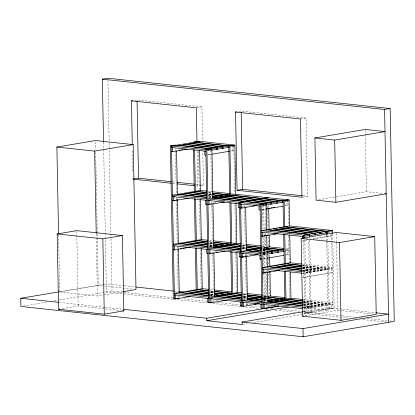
<?xml version="1.0" encoding="UTF-8"?>
<svg xmlns="http://www.w3.org/2000/svg" width="415" height="415" viewBox="0 0 415 415"><rect width="100%" height="100%" fill="white"/><g stroke="black" fill="none" stroke-linecap="round" stroke-linejoin="round"><path stroke-width="0.31" stroke-dasharray="2.08 1.56" d="M134.538 100.326L137.023 99.906L201.934 106.873L202.593 141.157M196.969 107.713L201.934 106.873M238.667 111.505L241.151 111.085L306.062 118.052L307.567 196.321L301.975 197.265M300.47 118.996L306.062 118.052M207.287 150.645L211.1 150.002M231.425 146.578L232.696 146.36L232.774 150.375L230.87 150.697M207.713 150.878L210.929 150.334M229.438 147.211L233.79 146.479L231.881 146.272M208.003 154.551L211.178 154.017M207.827 154.883L211.002 154.349M230.693 151.029L233.868 150.489L232.774 150.375M195.922 185.879L197.851 186.086L199.714 185.77M200.331 185.666L203.438 185.142L202.795 151.506M209.58 203.568L213.393 202.925M214.026 202.816L215.93 202.494M242.915 206.971L245.457 206.54M246.09 206.437L247.361 206.219M263.421 205.166L264.692 204.953M285.017 201.524L286.283 201.311M261.932 205.721L265.149 205.176M283.663 202.058L288.015 201.322L286.921 201.202L286.998 205.218L285.089 205.539M318.647 199.734L366.404 191.683L382.998 193.463M262.228 209.393L265.403 208.859M262.052 209.725L265.865 209.082M284.918 205.871L288.093 205.332L286.998 205.218M306.332 235.85L308.241 235.528M328.566 232.099L330.47 231.783M305.487 236.296L308.698 235.751M327.212 232.633L331.564 231.897M211.157 252.579L218.145 251.402M307.681 239.647L302.597 240.503L307.505 239.979M313.398 238.682L330.548 235.793L331.642 235.912L313.221 239.014M263.375 247.599L265.859 247.179M266.337 247.402L264.469 247.719L266.357 247.921M262.835 248.865L266.01 248.331M263.297 249.093L265.89 248.652M263.12 249.425L266.363 248.876M262.949 249.757L266.124 249.218M245.763 255.77L250.847 254.914M262.913 252.88L266.088 252.346M262.737 253.212L265.916 252.673M262.851 253.368L265.958 252.844L262.814 252.507M285.821 249.498L288.933 248.969L285.79 248.632M263.198 253.435L266.373 252.901M266.202 253.233L263.027 253.767L266.798 254.182M263.094 254.504L266.269 253.97M285.956 250.65L287.865 250.328L287.943 254.338L286.034 254.66M262.877 254.841L266.093 254.302M284.607 251.179L288.959 250.447L285.816 250.11M59.039 291.818L103.714 284.285M104.352 284.176L106.266 283.855L123.644 285.722M58.577 235.035L59.672 291.963L98.236 285.463L103.994 286.08M263.167 258.514L266.347 257.98M262.996 258.846L266.171 258.312M285.862 254.992L289.037 254.457L287.943 254.338M23.458 306.031L47.709 301.944M54.095 300.865L58.562 300.112M59.2 300.004L112.014 291.097L172.583 297.602M59.672 291.963L97.426 296.019L103.112 295.06M103.745 294.951L122.716 291.755M62.406 308.63L78.181 305.969L120.635 310.529M302.452 270.186L310.083 271.005L315.058 270.165L315.084 271.638L302.374 270.274M302.519 268.593L315.867 270.03L320.842 269.19L320.873 270.663L302.436 268.681M302.582 267.006L321.651 269.05L326.626 268.214L326.657 269.688L302.499 267.094M303.308 277.345L331.253 272.634L332.348 272.754L304.402 277.464L303.308 277.345L303.23 273.335L331.175 268.624L331.253 272.634M212.101 301.705L219.089 300.527M264.319 296.725L268.671 295.988M263.525 297.161L267.286 297.218M267.281 296.528L265.413 296.839L267.302 297.041M263.779 297.991L266.954 297.456M263.603 298.323L267.457 297.674M263.432 298.655L267.307 298.001M263.255 298.987L267.068 298.344M246.069 304.999L248.611 304.574M249.249 304.465L250.52 304.252M265.382 307.427L269.828 306.675M270.466 306.566L271.737 306.353M303.77 305.705L310.762 306.452L315.737 305.616L315.768 307.09L303.687 305.793M303.199 304.045L316.546 305.476L321.521 304.641L321.552 306.114L303.754 304.2M303.261 302.457L322.336 304.501L327.305 303.666L327.336 305.139L303.178 302.545M303.36 311.712L327.611 307.619L375.041 312.713M303.988 312.796L331.933 308.086L331.855 304.07L303.91 308.786L303.988 312.796L306.182 313.029L311.157 312.194L309.746 238.952M326.636 235.149L328.058 309.04L329.152 309.159L334.127 308.319L332.846 241.561M242.78 324.39L247.247 323.638M253.627 322.559L327.658 310.078L327.611 307.619M305.155 315.774L337.851 310.264L341.052 310.607M172.588 181.832L176.448 182.247M196.368 184.385L200.865 184.867M201.508 184.934L203.438 185.142M303.064 195.839L307.567 196.321M172.785 183.394L176.64 183.809M208.631 191.331L212.449 191.74M231.529 193.784L233.432 193.992M208.745 192.716L211.925 193.053M208.662 192.804L212.475 193.214M208.74 192.892L211.92 193.229M208.771 194.189L211.951 194.531M208.849 194.277L212.029 194.619M208.766 194.365L211.946 194.708M208.678 194.479L211.858 194.822M208.242 195.683L212.06 196.093M208.792 195.864L211.972 196.207M208.704 195.953L211.883 196.295M208.615 196.072L212.433 196.482M208.818 197.338L211.365 197.613M208.729 197.457L210.638 197.659M263.784 205.062L265.045 205.197M308.132 235.497L309.403 235.637M306.685 235.564L308.594 235.772M209.575 240.451L212.755 240.793M232.467 242.91L233.744 243.045M242.433 243.979L245.597 244.321M262.659 246.152L265.823 246.489M209.689 241.836L212.869 242.178M242.516 245.358L245.675 245.701M209.601 241.924L212.781 242.267M242.464 245.452L245.623 245.794M263.323 247.693L265.849 247.963M209.679 242.012L212.859 242.355M242.505 245.535L245.664 245.877M266.342 248.097L263.826 247.828L263.857 249.301L266.373 249.571M209.715 243.309L212.895 243.652M242.547 246.837L245.073 247.107M264.5 249.192L266.383 249.394M209.793 243.398L212.973 243.74M241.955 246.852L245.115 247.19M263.255 249.14L266.399 249.477M209.71 243.486L212.89 243.828M242.536 247.013L245.063 247.283M209.622 243.605L212.802 243.942M242.412 247.122L246.204 247.532M263.074 249.342L266.212 249.68M209.824 244.871L213.004 245.213M241.987 248.326L245.779 248.73M263.281 250.613L266.425 250.951M209.736 244.99L212.916 245.327M242.49 248.507L245.654 248.844M263.126 250.722L266.269 251.059M209.648 245.078L212.828 245.415M242.438 248.595L245.597 248.938M263.1 250.816L266.243 251.153M209.559 245.192L212.739 245.535M242.313 248.71L246.105 249.119M262.944 250.925L266.088 251.262M209.762 246.463L212.304 246.733M263.151 252.196L266.295 252.533M209.674 246.577L212.215 246.852M262.996 252.304L266.139 252.642M209.585 246.666L212.132 246.941M262.97 252.398L266.114 252.735M209.497 246.785L210.768 246.92M262.845 253.98L265.989 254.317M302.369 264.059L332.244 267.265L327.269 268.106L302.478 265.444M302.395 265.533L332.275 268.738L304.325 273.454L302.421 273.246M302.473 265.621L326.626 268.214M302.509 266.918L327.3 269.579M302.405 267.208L320.842 269.19M302.613 268.479L321.682 270.528L321.651 269.05M302.343 268.801L315.058 270.165M302.545 270.066L315.898 271.503L315.867 270.03M302.281 270.388L309.274 271.14L304.299 271.981L302.39 271.773M302.483 271.659L310.109 272.479L310.083 271.005M302.307 271.861L309.3 272.613M210.519 289.571L213.699 289.914M243.377 293.104L246.536 293.441M263.603 295.273L267.395 295.682M303.049 299.511L332.923 302.717L327.949 303.557L303.158 300.896M210.633 290.957L213.813 291.299M243.46 294.484L246.619 294.821M210.545 291.045L213.725 291.387M243.408 294.577L246.567 294.915M263.634 296.746L267.426 297.156M303.075 300.984L332.955 304.19L305.004 308.9L303.733 308.765M210.623 291.133L213.803 291.475M243.449 294.66L246.609 294.998M303.152 301.072L327.305 303.666M210.659 292.435L213.839 292.772M243.486 295.957L246.65 296.294M265.444 298.312L267.327 298.515M303.189 302.369L327.98 305.03M210.737 292.518L213.917 292.86M243.532 296.04L246.692 296.383M263.567 298.193L267.338 298.598M210.654 292.611L213.834 292.949M243.475 296.134L246.64 296.471M267.312 298.691L264.801 298.421L264.77 296.948M210.561 292.725L213.741 293.068M243.351 296.248L246.515 296.585M263.385 298.395L267.156 298.8M303.09 302.66L321.521 304.641M210.768 293.996L213.948 294.334M243.558 297.514L246.718 297.856M263.598 299.666L267.369 300.071M303.292 303.93L322.362 305.974L322.336 304.501M210.675 294.111L213.855 294.453M243.434 297.628L246.593 297.965M263.442 299.775L267.213 300.18M210.592 294.199L213.772 294.541M243.382 297.721L246.541 298.058M263.416 299.869L267.187 300.273M210.504 294.318L213.684 294.655M243.257 297.83L246.417 298.172M263.26 299.978L267.032 300.382M303.661 304.32L315.737 305.616M124.293 285.79L135.233 286.962M174.497 291.18L178.362 291.595M210.545 295.049L213.761 295.397M243.372 298.577L246.593 298.919M263.328 300.719L267.187 301.134M210.706 295.584L211.977 295.719M243.465 299.101L245.358 299.303M263.468 301.249L264.723 301.383M303.225 305.518L316.578 306.95L316.546 305.476M210.618 295.703L211.889 295.838M243.34 299.215L244.601 299.35M210.53 295.791L212.439 295.994M210.441 295.905L212.35 296.113M303.598 305.907L309.953 306.592L304.978 307.427L303.707 307.292M341.69 310.674L372.38 313.968M303.163 307.11L310.794 307.925L310.762 306.452M303.624 307.38L309.979 308.065M303.256 307.458L327.658 310.078M104.637 286.148L132.79 289.172M311.157 312.194L310.057 312.075L308.677 240.129M183.539 298.779L206.737 301.269M217.693 302.447L239.6 304.797M251.2 306.042L259.577 306.944M270.528 308.117L274.398 308.532M280.198 309.154L299.526 311.234M303.391 311.649L341.41 315.727M342.053 315.799L354.301 317.112M361.387 317.874L362.674 318.014M367.187 318.497L389.094 320.847M389.737 320.92L391.672 321.127M172.796 299.168L106.422 292.041L103.543 141.935M177.304 299.651L206.945 302.836M212.745 303.458L239.808 306.363M245.607 306.986L259.785 308.506M266.228 309.201L268.163 309.408M275.249 310.166L295.226 312.313M301.025 312.936L302.96 313.143M303.604 313.211L348.066 317.983M355.152 318.746L356.444 318.886M362.886 319.576L388.015 322.273M59.371 302.421L104.43 307.261M105.073 307.328L123.099 309.263M365.221 130.108L365.293 133.998M365.309 134.647L366.404 191.683M336.373 233.131L336.549 242.204M336.56 242.853L337.851 310.264M332.695 233.785L332.83 240.913M331.538 230.424L331.761 242.09M331.772 242.739L333.032 308.2L305.082 312.915L303.676 239.476M330.527 234.646L330.548 235.793M327.731 235.269L327.834 240.456M327.845 241.105L329.152 309.159M304.776 239.792L306.182 313.029M287.989 199.848L288.472 225.132M288.684 236.156L289.182 262.088M289.395 273.106L289.867 297.747M268.65 205.534L268.687 207.479M269.6 254.81L269.636 256.755M267.566 206.068L268.002 228.758M268.09 233.297L268.339 246.261M268.5 254.691L268.713 265.714M268.801 270.248L269.273 294.889M267.379 269.968L267.405 271.265M268.064 305.627L268.09 306.924M265.04 205.02L265.501 229.007M265.59 233.546L265.636 236.14M265.652 236.789L266.212 265.963M266.295 270.497L266.897 301.617M266.97 305.507L266.995 306.804M263.65 205.077L264.111 229.064M264.199 233.604L264.225 234.9M264.236 235.549L264.822 266.02M264.91 270.559L264.936 271.856M264.946 272.505L265.507 301.679M262.571 205.612L263.027 229.599M263.177 237.375L263.727 265.901M263.878 273.682L264.412 301.56M263.675 296.829L263.701 298.307M246.536 254.146L246.562 255.443M247.485 303.417L247.511 304.714M244.508 205.404L244.534 206.701M244.544 207.35L245.369 250.136M245.441 254.027L245.478 255.972M245.493 256.62L246.313 299.407M246.391 303.298L246.427 305.243M233.79 146.303L234.698 193.582M234.906 204.59L235.642 242.806M235.839 253.171L236.576 291.382M210.815 150.173L211.723 197.457M211.811 201.991L211.863 204.579M211.873 205.228L212.667 246.681M212.817 254.452L213.616 295.905M213.689 299.791L213.715 301.083M198.52 151.563L199.257 189.774M199.454 200.139L200.201 238.999M200.398 249.363L201.145 288.223M197.177 151.153L197.851 186.086M178.398 246.878L178.424 248.175M179.347 296.103L179.368 297.399M175.426 148.959L175.452 150.256M175.462 150.904L176.287 193.649M176.359 197.535L176.396 199.48M176.411 200.129L177.231 242.874M177.304 246.759L178.175 292.098M178.248 295.983L178.274 297.28M132.39 150.655L132.8 172.002M132.914 177.822L132.94 179.114M107.962 80.178L109.155 142.288M109.166 142.936L110.997 238.044M111.007 238.692L112.014 291.097M95.481 141.842L95.626 149.607M95.678 152.196L96.472 193.597M96.488 194.246L97.229 233.059M97.245 233.707L98.236 285.463M96.233 233.915L97.426 296.019M76.744 231.29L78.181 305.969"/><path stroke-width="0.62" d="M103.543 141.935L102.339 79.177L107.926 78.233L390.162 108.538L394.25 321.402L303.142 336.767L20.906 306.462L20.75 298.276L58.401 291.927M132.281 144.835L131.436 100.85L132.675 100.638M235.559 112.029L300.47 118.996L301.975 197.265L237.064 190.298L235.559 112.029L236.804 111.817M58.551 233.738L56.886 147.05L95.455 140.55L133.21 144.602L135.99 289.514L123.343 291.646M56.886 147.05L94.641 151.107L133.21 144.602M102.339 79.177L384.575 109.482L390.162 108.538M190.112 296.538L175.504 299.002L173.314 298.764L170.378 145.914L175.353 145.074L211.889 148.995L212.833 198.22M176.448 145.193L171.473 146.033L174.409 298.883L176.313 298.561M194.443 142.158L199.418 141.318M172.847 151.304L171.577 151.517L172.676 151.636L187.284 149.172M179.202 150.23L180.473 150.017M181.739 149.805L183.01 149.587M184.281 149.374L185.552 149.161M210.789 148.881L205.819 149.716L208.75 302.571L210.021 302.359M216.578 147.906L211.603 148.741L177.257 145.053L182.232 144.218L216.578 147.906L216.604 149.379M222.362 146.931L188.016 143.242L183.041 144.078L217.387 147.766L222.362 146.931L222.388 148.404M228.146 145.95L193.805 142.267L188.83 143.102L223.171 146.791L228.146 145.95L228.172 147.429M233.764 145.006L228.79 145.847L229.744 195.714M170.378 145.914L206.914 149.836L211.889 148.995M234.859 145.126L198.323 141.199L193.349 142.039L229.884 145.961L234.859 145.126L235.803 194.35M216.184 149.146L217.45 148.933M211.562 150.23L228.712 147.335M211.64 154.24L229.422 151.242M314.902 137.946L365.21 129.459L384.995 131.586L334.692 140.068L314.902 137.946L316.1 200.165L335.891 202.292L386.194 193.805L384.918 193.67M133.557 179.01L138.527 178.175L171.302 181.692M174.814 196.528L173.543 196.746L173.62 200.756L172.521 200.637M173.792 200.424L175.063 200.212M176.334 199.994L177.604 199.781M185.858 198.391L187.129 198.173M173.62 200.756L188.861 198.188M237.064 190.298L242.651 189.354L302.421 195.771M212.547 197.867L217.517 197.026L212.433 196.482M210.249 200.336L208.978 200.549L209.056 204.564L207.962 204.445M205.695 200.196L205.767 204.206L207.038 203.993M221.937 202.089L223.203 201.872M209.056 204.564L224.935 201.882M244.435 201.514L239.46 202.354L241.452 306.083M262.43 198.479L267.405 197.639M245.53 201.633L240.555 202.468L242.547 306.197M263.525 198.593L268.5 197.758M57.171 233.946L76.734 230.647L122.404 235.549L123.852 310.871L104.284 314.171L58.619 309.268L57.171 233.946L102.842 238.848L122.404 235.549M265.014 203.724L260.039 204.564L262.031 308.293M270.803 202.748L251.314 200.653L246.339 201.493L265.828 203.583L270.803 202.748L270.829 204.222M276.587 201.773L257.098 199.677L252.123 200.518L271.612 202.608L276.587 201.773L276.613 203.246M282.371 200.798L262.887 198.702L257.912 199.542L277.396 201.633L282.371 200.798L282.397 202.271M287.989 199.848L283.014 200.689L283.523 227.27M241.929 207.739L240.659 207.957L241.758 208.071L256.366 205.607M253.363 205.814L254.634 205.596M266.114 203.843L212.833 198.121L207.858 198.956L261.139 204.678L266.114 203.843L266.622 230.424M289.084 199.968L235.803 194.246L230.828 195.086L284.109 200.803L289.084 199.968L289.582 225.9L284.607 226.756L327.658 231.383L332.633 230.543L332.685 233.137M265.787 205.072L282.937 202.178M266.036 208.75L267.307 208.538M268.578 208.325L269.849 208.107M271.12 207.894L272.39 207.682M273.656 207.464L274.927 207.251M265.865 209.082L283.009 206.193M180.452 248.585L181.723 248.367M182.994 248.154L184.265 247.942M185.531 247.724L186.802 247.511M188.073 247.299L189.344 247.086M173.465 249.763L174.559 249.877L190.438 247.2M263.011 235.902L261.74 236.119L262.835 236.234L278.081 233.666M264.282 235.689L265.553 235.476M266.824 235.258L268.09 235.046M273.807 234.081L275.078 233.868M276.349 233.655L277.619 233.438M213.486 246.987L218.461 246.147L213.372 245.602M233.785 243.564L235.03 243.356M308.563 234.299L303.588 235.139L303.65 238.376M314.352 233.323L272.396 228.815L267.421 229.656L309.377 234.164L314.352 233.323L314.378 234.797M320.136 232.348L278.18 227.84L273.205 228.681L315.161 233.183L320.136 232.348L320.162 233.821M325.92 231.373L283.964 226.865L278.989 227.705L320.945 232.208L325.92 231.373L325.946 232.846M331.538 230.424L326.564 231.264L326.626 234.506M309.663 234.418L266.612 229.796L261.637 230.631L304.688 235.253L309.663 234.418L309.709 237.007M309.336 235.647L327.119 232.649M210.177 253.352L208.906 253.565L210 253.684L225.246 251.111M216.526 252.284L217.797 252.066M301.15 238.423L336.363 232.483L374.724 236.602L376.218 314.383L341.006 320.318L302.639 316.199L301.15 238.423L339.512 242.542L374.724 236.602M242.889 251.054L244.134 250.847M246.188 250.499L251.163 249.659L246.105 249.119M261.486 247.921L257.757 248.549L246.38 247.324M261.341 248.248L258.851 248.663L261.367 248.938M266.337 247.402L269.444 246.878L283.901 248.429M243.896 252.968L242.625 253.181L242.702 257.196L241.603 257.077L244.145 256.646M239.336 252.828L239.413 256.844L240.684 256.626M266.767 252.709L271.742 251.869L271.773 253.342M266.897 251.127L272.556 251.734L277.526 250.893L277.557 252.367M266.399 249.477L278.341 250.759L283.315 249.918L283.341 251.391M245.415 256.434L246.686 256.221M242.702 257.196L257.943 254.623M266.798 254.182L283.876 251.303M259.915 255.038L259.992 259.053L261.263 258.836M266.804 258.208L283.953 255.313M264.355 272.639L265.626 272.422M266.892 272.209L268.163 271.996M269.434 271.784L270.705 271.566M262.446 272.961L263.546 273.075L279.425 270.398M58.619 309.268L59.879 309.056M173.314 298.764L174.554 298.556M177.516 298.359L178.855 298.136M187.113 296.741L188.384 296.528M214.431 296.113L219.405 295.273L214.316 294.728M212.138 298.582L210.867 298.795L210.945 302.805L207.656 302.452L207.578 298.442M211.754 302.369L209.85 302.691L206.914 149.836M223.187 300.439L224.458 300.227M210.945 302.805L226.185 300.237M243.211 300.284L241.343 300.595L209.741 297.202L214.716 296.367L241.898 299.282M247.133 299.62L252.107 298.784L247.05 298.24M247.226 298.037L252.917 298.644L257.891 297.809L247.143 296.652M261.808 297.145L258.701 297.669L247.324 296.45M262.285 297.368L259.795 297.788L262.311 298.058M267.903 296.419L270.388 296.004L284.846 297.555M240.28 301.954L240.352 305.964L241.623 305.751M263.795 302.494L265.035 302.281M267.711 301.83L272.686 300.994L267.659 300.455M254.613 304.164L255.884 303.951M257.155 303.739L258.426 303.521M240.352 305.964L243.641 306.317L259.52 303.64M264.402 308.195L263.131 308.407L261.139 204.678M260.859 304.164L260.936 308.174L264.225 308.527L278.833 306.062M123.743 309.331L206.779 318.248L278.89 306.088M206.779 318.248L206.826 320.707L288.513 306.929M206.826 320.707L242.142 324.499L242.095 322.04L302.722 311.815M302.639 316.199L303.899 315.986M242.095 322.04L302.986 328.576L388.502 314.155L375.684 312.78M131.436 100.85L196.347 107.817L196.99 141.453M221.926 148.129L223.203 148.264L223.171 146.791M216.142 149.104L217.413 149.239L217.387 147.766M171.504 147.507L205.845 151.19M205.923 155.205L204.828 155.085L204.751 151.076M177.086 182.315L194.443 184.177M133.578 179.187L171.499 183.259M177.283 183.876L194.635 185.738M206.722 191.123L200.362 190.438L195.387 191.279L206.836 192.508M212.449 191.74L230.252 193.649M212.563 193.125L229.734 194.967M206.831 192.685L194.744 191.388L189.769 192.228L206.945 194.07M212.553 193.302L229.09 195.076L224.116 195.916L212.667 194.687M281.785 202.027L283.04 202.162M206.769 194.277L188.96 192.363L183.985 193.203L206.883 195.662M212.49 194.889L223.306 196.051L218.332 196.892L212.605 196.274M206.706 195.864L183.176 193.338L178.201 194.179L206.82 197.25M206.649 197.457L177.392 194.313L172.417 195.154L206.758 198.842M172.443 196.627L206.789 200.315M207.884 200.435L239.486 203.827M240.586 203.941L260.07 206.037M205.767 204.206L206.867 204.325M239.564 207.837L238.469 207.718L238.392 203.708M260.148 210.047L259.048 209.928L258.976 205.918M289.582 225.921L332.633 230.543M325.319 232.602L326.589 232.737M319.7 233.546L320.971 233.687L320.945 232.208M261.663 232.104L303.619 236.612M207.666 240.249L201.306 239.564L196.331 240.404L207.78 241.634M213.388 240.861L231.197 242.775M240.539 243.776L236.747 243.366L231.772 244.207L240.622 245.156M246.225 244.388L261.398 246.017M213.502 242.246L230.678 244.087M246.308 245.768L261.476 247.397M266.357 247.921L283.959 249.809M207.775 241.81L195.688 240.508L190.713 241.348L207.884 243.195M213.497 242.422L230.035 244.196L225.06 245.037L213.611 243.807M240.612 245.332L231.129 244.316L226.154 245.156L240.69 246.718M246.297 245.945L261.466 247.573M266.342 248.097L283.315 249.918M207.713 243.398L189.904 241.489L184.929 242.324L207.827 244.783M213.435 244.015L224.245 245.172L219.276 246.012L213.549 245.4M240.513 246.92L225.345 245.291L220.37 246.131L240.596 248.3M246.204 247.532L256.947 248.684L251.972 249.524L246.282 248.912M261.185 249.14L258.042 248.803L253.067 249.643L261.237 250.52M266.845 249.747L277.526 250.893M207.65 244.99L184.12 242.464L179.145 243.299L207.765 246.375M240.415 248.507L219.561 246.266L214.586 247.107L240.498 249.887M261.056 250.722L252.258 249.778L247.283 250.619L261.113 252.102M266.715 251.329L271.742 251.869M271.327 253.072L272.582 253.207L272.556 251.734M207.588 246.577L178.336 243.439L173.361 244.274L207.702 247.963M240.321 250.095L213.772 247.241L208.797 248.082L240.404 251.474M260.931 252.304L246.474 250.753L241.499 251.594L260.983 253.684M173.387 245.747L207.733 249.436M208.828 249.555L240.43 252.948M241.525 253.067L261.014 255.158M207.806 253.451L206.712 253.332L206.634 249.322M239.413 256.844L240.508 256.958M259.992 259.053L261.092 259.168M301.731 263.992L290.287 262.762L285.312 263.603L301.845 265.377M301.835 265.553L284.674 263.707L279.7 264.547L301.949 266.938M301.772 267.141L278.885 264.682L273.91 265.522L301.881 268.526M301.71 268.733L273.101 265.662L268.126 266.497L301.819 270.118M301.643 270.321L267.317 266.638L262.342 267.473L301.757 271.706M262.373 268.946L301.783 273.179M208.61 289.369L202.25 288.684L197.275 289.525L208.724 290.754M214.332 289.981L231.508 291.828M241.483 292.897L237.691 292.492L232.716 293.327L241.561 294.282M247.169 293.509L262.337 295.138M302.411 299.438L290.972 298.214L285.997 299.049L302.525 300.823M214.446 291.366L231.617 293.213M247.252 294.889L261.787 296.45M267.929 297.109L284.898 298.935M208.714 290.931L196.632 289.634L191.657 290.474L208.828 292.316M214.441 291.543L230.973 293.322L226.004 294.157L214.555 292.928M241.551 294.458L232.073 293.436L227.098 294.276L241.634 295.838M247.241 295.065L261.777 296.626M267.914 297.285L284.254 299.039L279.285 299.879L267.966 298.665M302.514 301L285.354 299.158L280.379 299.998L302.628 302.385M208.657 292.523L190.848 290.609L185.873 291.449L208.771 293.908M214.379 293.135L225.189 294.297L220.215 295.132L214.493 294.52M241.457 296.04L226.289 294.411L221.314 295.252L241.54 297.425M262.13 298.261L258.986 297.923L254.011 298.764L262.181 299.64M267.784 298.867L278.47 300.019L273.495 300.854L267.841 300.247M302.452 302.592L279.57 300.133L274.595 300.974L302.561 303.977M209.233 294.178L185.064 291.584L180.089 292.425L208.709 295.496M241.359 297.628L220.5 295.387L215.525 296.227L241.442 299.013M262 299.843L253.202 298.899L248.227 299.739L262.057 301.223M303.023 304.247L273.781 301.108L268.806 301.949L302.499 305.565M135.876 287.035L173.211 291.04M179.005 291.662L183.508 292.15M209.17 295.771L179.28 292.559L174.305 293.4L208.646 297.088M261.875 301.43L247.418 299.874L242.443 300.714L261.927 302.805M302.96 305.839L267.997 302.084L263.022 302.924L302.436 307.157M174.331 294.873L208.672 298.561M209.772 298.675L241.374 302.068M242.469 302.187L261.953 304.278M263.053 304.397L302.462 308.63M20.75 298.276L58.728 302.353M122.565 310.736L123.852 310.871M384.575 109.482L388.663 322.346M339.512 242.542L341.006 320.318M334.692 140.068L335.891 202.292M327.658 231.383L327.71 233.972M315.161 233.183L315.187 234.662M309.377 234.164L309.403 235.637M304.688 235.253L304.735 237.847M302.525 236.493L302.556 238.21M302.986 328.576L303.142 336.767M289.758 234.973L290.293 262.851M290.464 271.929L290.977 298.51M284.109 200.803L284.617 227.384M284.757 234.517L285.328 264.339M285.468 271.472L286.002 299.35M283.663 234.402L284.233 264.22M284.368 271.353L284.908 299.231M277.396 201.633L277.422 203.106M278.341 250.759L278.366 252.232M271.612 202.608L271.638 204.087M268.713 208.776L269.112 229.526M269.226 235.357L269.449 247.029M269.646 257.404L269.823 266.477M269.921 271.664L270.393 296.3M266.721 235.606L267.333 267.374M267.421 271.913L268.002 302.385M265.828 203.583L265.854 205.062M262.757 232.224L262.835 236.234M263.468 269.065L263.546 273.075M264.148 304.517L264.225 308.527M252.917 298.644L252.932 299.63M245.644 207.464L246.474 250.904M246.577 256.091L247.423 300.175M241.177 112.377L242.651 189.354M241.68 204.061L241.758 208.071M243.569 302.307L243.641 306.317M235.979 203.412L236.752 243.569M236.924 252.636L237.696 292.793M229.884 145.961L230.844 195.833M230.979 202.956L231.778 244.409M231.912 251.537L232.722 293.633M229.884 202.842L230.693 244.938M230.818 251.417L231.622 293.514M212.931 203.402L213.777 247.444M213.875 252.626L214.721 296.668M209.923 249.674L210 253.684M199.594 150.386L200.367 190.542M200.538 199.61L201.311 239.766M201.472 248.186L202.255 288.99M194.594 149.929L195.392 191.382M195.538 199.153L196.337 240.607M196.471 247.729L197.281 289.831M193.499 149.81L194.293 191.263M194.433 198.386L195.252 241.136M195.387 248.258L196.186 289.712M176.562 151.024L177.392 194.417M177.49 199.599L178.336 243.641M178.44 248.824L179.285 292.865M172.599 147.621L172.676 151.636M174.487 245.867L174.559 249.877M175.426 294.992L175.504 299.002M137.049 101.198L138.527 178.175M102.842 238.848L104.284 314.171M94.641 151.107L96.218 233.266M218.617 197.146L213.642 197.981L245.244 201.374L250.219 200.538L218.617 197.146M224.401 196.171L219.426 197.006L251.028 200.398L256.003 199.563L224.401 196.171M230.185 195.195L225.21 196.03L256.812 199.423L261.787 198.588L230.185 195.195"/></g></svg>
